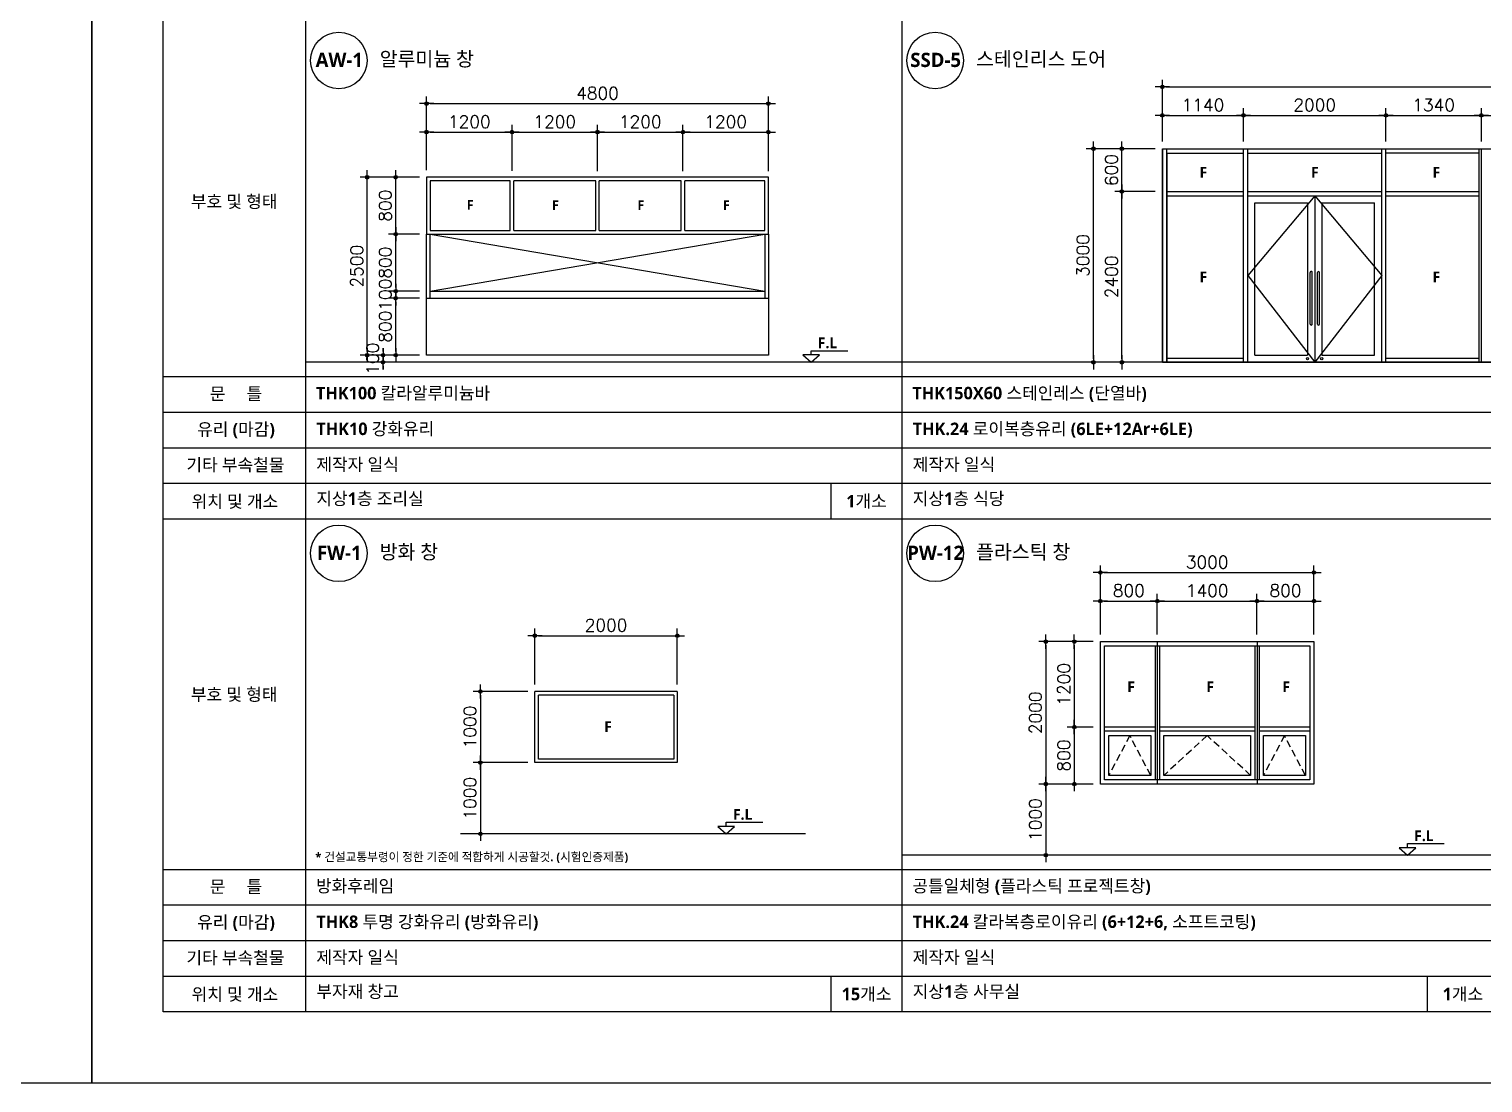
# Model space of a CAD drawing. Header units: millimetres. Extents: x 0 to 190005487, y 0 to 455456909.
# Drawn here: x 41117 to 61534, y 0 to 14807 of the extents above; entities that cross this region are included whole.
import ezdxf
from ezdxf.enums import TextEntityAlignment as Align

# ---------------------------------------------------------------- set-up
doc = ezdxf.new("R2010")
doc.units = ezdxf.units.MM
doc.header["$LTSCALE"] = 400
doc.header["$MEASUREMENT"] = 0
doc.header["$PDSIZE"] = -10
for name, pattern in [('ACAD_ISO04W100', [30, 24, -3, 0, -3]), ('HID', [2, 1.1, -0.9]), ('HIDDEN', [0.375, 0.25, -0.125])]:
    doc.linetypes.add(name, pattern=pattern)
doc.layers.get('0').update_dxf_attribs({"linetype": 'CONTINUOUS'})
doc.layers.get('Defpoints').update_dxf_attribs({"color": 153, "linetype": 'CONTINUOUS'})
for name, color, linetype in [('7DIM', 7, 'CONTINUOUS'), ('A-ANNO-DIM', 4, 'CONTINUOUS'), ('A-ANNO-GRA1', 7, 'CONTINUOUS'), ('A-ANNO-TEXT1', 7, 'CONTINUOUS'), ('A-ELE8', 8, 'CONTINUOUS'), ('A-OPEN', 1, 'HID'), ('A-TEXT', 4, 'CONTINUOUS'), ('A-TEXT2', 4, 'CONTINUOUS'), ('A-WIN-IDEN', 11, 'CONTINUOUS'), ('A-WIN1', 4, 'CONTINUOUS'), ('CE-SLOP-FILL', 1, 'CONTINUOUS'), ('cen', 1, 'ACAD_ISO04W100'), ('ETC', 6, 'CONTINUOUS'), ('g', 3, 'CONTINUOUS'), ('WAL', 3, 'CONTINUOUS'), ('WALL', 4, 'CONTINUOUS'), ('WID', 4, 'CONTINUOUS')]:
    doc.layers.add(name, color=color, linetype=linetype)
doc.layers.add('Defpoint', color=161, linetype='CONTINUOUS', plot=False)
doc.styles.add('SH_대대리576', font='NanumGothicBold.ttf')
doc.styles.get("Standard").update_dxf_attribs({"font": 'SIMPLEX.shx'})
doc.dimstyles.new('SHP 50 창호', dxfattribs={"dimscale": 50, "dimtxt": 3.5, "dimasz": 1, "dimexe": 2, "dimexo": 2, "dimgap": 1, "dimtad": 1, "dimdec": 0, "dimzin": 0, "dimdsep": 46, "dimblk": 'DIMDOT', "dimcen": 0.09, "dimclrt": 3, "dimadec": 0, "dimazin": 1, "dimtfac": 1, "dimtdec": 0, "dimtix": 1, "dimtmove": 2, "dimatfit": 0, "dimldrblk": 'DIMDOT', "dimfxl": 1, "dimtfillclr": 3, "dimtolj": 1, "dimtzin": 0, "dimarcsym": 0})

# ---------------------------------------------------------------- blocks, each defined once
blk = doc.blocks.new('DIMDOT')
at = {"color": 0}
blk.add_line((-2, 0), (2, 0), dxfattribs=at)
for radius in [0.5, 0.25]:
    blk.add_circle((0, 0), radius, dxfattribs=at)
blk = doc.blocks.new('*D1104')
at = {"layer": 'A-ANNO-DIM', "color": 0, "lineweight": -2}
for p, q in [((48120, 5500), (47354, 5500)), ((47454, 5450), (47454, 4550)), ((48120, 4500), (47354, 4500))]:
    blk.add_line(p, q, dxfattribs=at)
at = {"layer": 'Defpoints', "color": 0}
for p in [(48220, 5500), (47454, 4500), (48220, 4500)]:
    blk.add_point(p, dxfattribs=at)
at = {"layer": 'A-ANNO-DIM', "color": 0, "linetype": 'ByBlock', "lineweight": -2, "xscale": 50, "yscale": 50, "zscale": 50}
for p, rotation in [((47454, 5500), 90), ((47454, 4500), 270)]:
    blk.add_blockref('DIMDOT', p, dxfattribs=dict(at, rotation=rotation))
at = {"layer": 'A-ANNO-DIM', "color": 3, "insert": (47308, 5000), "char_height": 175, "attachment_point": 5, "rotation": 90}
blk.add_mtext('\\A1;1000', dxfattribs=at)
blk = doc.blocks.new('*D1105')
at = {"layer": 'A-ANNO-DIM', "color": 0, "lineweight": -2}
for p, q in [((48220, 5600), (48220, 6384)), ((50220, 5600), (50220, 6384)), ((48270, 6284), (50170, 6284))]:
    blk.add_line(p, q, dxfattribs=at)
at = {"layer": 'Defpoints', "color": 0}
for p in [(50220, 6284), (48220, 5500), (50220, 5500)]:
    blk.add_point(p, dxfattribs=at)
at = {"layer": 'A-ANNO-DIM', "color": 0, "linetype": 'ByBlock', "lineweight": -2, "xscale": 50, "yscale": 50, "zscale": 50, "rotation": 180}
blk.add_blockref('DIMDOT', (48220, 6284), dxfattribs=at)
at = {"layer": 'A-ANNO-DIM', "color": 0, "linetype": 'ByBlock', "lineweight": -2, "xscale": 50, "yscale": 50, "zscale": 50}
blk.add_blockref('DIMDOT', (50220, 6284), dxfattribs=at)
at = {"layer": 'A-ANNO-DIM', "color": 3, "insert": (49220, 6430), "char_height": 175, "attachment_point": 5}
blk.add_mtext('\\A1;2000', dxfattribs=at)
blk = doc.blocks.new('*D1106')
at = {"layer": 'A-ANNO-DIM', "color": 0, "lineweight": -2}
for p, q in [((48120, 4500), (47354, 4500)), ((47454, 4450), (47454, 3550)), ((48120, 3500), (47354, 3500))]:
    blk.add_line(p, q, dxfattribs=at)
at = {"layer": 'Defpoints', "color": 0}
for p in [(48220, 4500), (47454, 3500), (48220, 3500)]:
    blk.add_point(p, dxfattribs=at)
at = {"layer": 'A-ANNO-DIM', "color": 0, "linetype": 'ByBlock', "lineweight": -2, "xscale": 50, "yscale": 50, "zscale": 50}
for p, rotation in [((47454, 4500), 90), ((47454, 3500), 270)]:
    blk.add_blockref('DIMDOT', p, dxfattribs=dict(at, rotation=rotation))
at = {"layer": 'A-ANNO-DIM', "color": 3, "insert": (47308, 4000), "char_height": 175, "attachment_point": 5, "rotation": 90}
blk.add_mtext('\\A1;1000', dxfattribs=at)
blk = doc.blocks.new('*D1182')
at = {"layer": 'A-ANNO-DIM', "color": 0, "lineweight": -2}
for p, q in [((46699, 12825), (46699, 13459)), ((46749, 13359), (47849, 13359)), ((47899, 12816), (47899, 13459))]:
    blk.add_line(p, q, dxfattribs=at)
at = {"layer": 'Defpoints', "color": 0}
for p in [(47899, 13359), (46699, 12725), (47899, 12716)]:
    blk.add_point(p, dxfattribs=at)
at = {"layer": 'A-ANNO-DIM', "color": 0, "linetype": 'ByBlock', "lineweight": -2, "xscale": 50, "yscale": 50, "zscale": 50, "rotation": 180}
blk.add_blockref('DIMDOT', (46699, 13359), dxfattribs=at)
at = {"layer": 'A-ANNO-DIM', "color": 0, "linetype": 'ByBlock', "lineweight": -2, "xscale": 50, "yscale": 50, "zscale": 50}
blk.add_blockref('DIMDOT', (47899, 13359), dxfattribs=at)
at = {"layer": 'A-ANNO-DIM', "color": 3, "insert": (47299, 13505), "char_height": 175, "attachment_point": 5}
blk.add_mtext('\\A1;1200', dxfattribs=at)
blk = doc.blocks.new('*D1183')
at = {"layer": 'A-ANNO-DIM', "color": 0, "lineweight": -2}
for p, q in [((46699, 12825), (46699, 13859)), ((46749, 13759), (51449, 13759)), ((51499, 12812), (51499, 13859))]:
    blk.add_line(p, q, dxfattribs=at)
at = {"layer": 'Defpoints', "color": 0}
for p in [(51499, 13759), (46699, 12725), (51499, 12712)]:
    blk.add_point(p, dxfattribs=at)
at = {"layer": 'A-ANNO-DIM', "color": 0, "linetype": 'ByBlock', "lineweight": -2, "xscale": 50, "yscale": 50, "zscale": 50, "rotation": 180}
blk.add_blockref('DIMDOT', (46699, 13759), dxfattribs=at)
at = {"layer": 'A-ANNO-DIM', "color": 0, "linetype": 'ByBlock', "lineweight": -2, "xscale": 50, "yscale": 50, "zscale": 50}
blk.add_blockref('DIMDOT', (51499, 13759), dxfattribs=at)
at = {"layer": 'A-ANNO-DIM', "color": 3, "insert": (49099, 13905), "char_height": 175, "attachment_point": 5}
blk.add_mtext('\\A1;4800', dxfattribs=at)
blk = doc.blocks.new('*D1184')
at = {"layer": 'A-ANNO-DIM', "color": 0, "lineweight": -2}
for p, q in [((46599, 12725), (46165, 12725)), ((46265, 11975), (46265, 12675)), ((46599, 11925), (46165, 11925))]:
    blk.add_line(p, q, dxfattribs=at)
at = {"layer": 'Defpoints', "color": 0}
for p in [(46265, 12725), (46699, 12725), (46699, 11925)]:
    blk.add_point(p, dxfattribs=at)
at = {"layer": 'A-ANNO-DIM', "color": 0, "linetype": 'ByBlock', "lineweight": -2, "xscale": 50, "yscale": 50, "zscale": 50}
for p, rotation in [((46265, 12725), 90), ((46265, 11925), 270)]:
    blk.add_blockref('DIMDOT', p, dxfattribs=dict(at, rotation=rotation))
at = {"layer": 'A-ANNO-DIM', "color": 3, "insert": (46119, 12325), "char_height": 175, "attachment_point": 5, "rotation": 90}
blk.add_mtext('\\A1;800', dxfattribs=at)
blk = doc.blocks.new('*D1185')
at = {"layer": 'A-ANNO-DIM', "color": 0, "lineweight": -2}
for p, q in [((46599, 11025), (46165, 11025)), ((46265, 10275), (46265, 10975)), ((46599, 10225), (46165, 10225))]:
    blk.add_line(p, q, dxfattribs=at)
at = {"layer": 'Defpoints', "color": 0}
for p in [(46265, 11025), (46699, 11025), (46699, 10225)]:
    blk.add_point(p, dxfattribs=at)
at = {"layer": 'A-ANNO-DIM', "color": 0, "linetype": 'ByBlock', "lineweight": -2, "xscale": 50, "yscale": 50, "zscale": 50}
for p, rotation in [((46265, 11025), 90), ((46265, 10225), 270)]:
    blk.add_blockref('DIMDOT', p, dxfattribs=dict(at, rotation=rotation))
at = {"layer": 'A-ANNO-DIM', "color": 3, "insert": (46119, 10625), "char_height": 175, "attachment_point": 5, "rotation": 90}
blk.add_mtext('\\A1;800', dxfattribs=at)
blk = doc.blocks.new('*D1186')
at = {"layer": 'A-ANNO-DIM', "color": 0, "lineweight": -2}
for p, q in [((50299, 12821), (50299, 13459)), ((50349, 13359), (51449, 13359)), ((51499, 12812), (51499, 13459))]:
    blk.add_line(p, q, dxfattribs=at)
at = {"layer": 'Defpoints', "color": 0}
for p in [(51499, 13359), (50299, 12721), (51499, 12712)]:
    blk.add_point(p, dxfattribs=at)
at = {"layer": 'A-ANNO-DIM', "color": 0, "linetype": 'ByBlock', "lineweight": -2, "xscale": 50, "yscale": 50, "zscale": 50, "rotation": 180}
blk.add_blockref('DIMDOT', (50299, 13359), dxfattribs=at)
at = {"layer": 'A-ANNO-DIM', "color": 0, "linetype": 'ByBlock', "lineweight": -2, "xscale": 50, "yscale": 50, "zscale": 50}
blk.add_blockref('DIMDOT', (51499, 13359), dxfattribs=at)
at = {"layer": 'A-ANNO-DIM', "color": 3, "insert": (50899, 13505), "char_height": 175, "attachment_point": 5}
blk.add_mtext('\\A1;1200', dxfattribs=at)
blk = doc.blocks.new('*D1187')
at = {"layer": 'A-ANNO-DIM', "color": 0, "lineweight": -2}
for p, q in [((46599, 11925), (46165, 11925)), ((46265, 11175), (46265, 11875)), ((46599, 11125), (46165, 11125))]:
    blk.add_line(p, q, dxfattribs=at)
at = {"layer": 'Defpoints', "color": 0}
for p in [(46265, 11925), (46699, 11925), (46699, 11125)]:
    blk.add_point(p, dxfattribs=at)
at = {"layer": 'A-ANNO-DIM', "color": 0, "linetype": 'ByBlock', "lineweight": -2, "xscale": 50, "yscale": 50, "zscale": 50}
for p, rotation in [((46265, 11925), 90), ((46265, 11125), 270)]:
    blk.add_blockref('DIMDOT', p, dxfattribs=dict(at, rotation=rotation))
at = {"layer": 'A-ANNO-DIM', "color": 3, "insert": (46119, 11525), "char_height": 175, "attachment_point": 5, "rotation": 90}
blk.add_mtext('\\A1;800', dxfattribs=at)
blk = doc.blocks.new('*D1188')
at = {"layer": 'A-ANNO-DIM', "color": 0, "lineweight": -2}
for p, q in [((46599, 11125), (46165, 11125)), ((46265, 11175), (46265, 11225)), ((46265, 11025), (46265, 11125)), ((46599, 11025), (46165, 11025)), ((46265, 10975), (46265, 10925))]:
    blk.add_line(p, q, dxfattribs=at)
at = {"layer": 'Defpoints', "color": 0}
for p in [(46265, 11125), (46699, 11125), (46699, 11025)]:
    blk.add_point(p, dxfattribs=at)
at = {"layer": 'A-ANNO-DIM', "color": 0, "linetype": 'ByBlock', "lineweight": -2, "xscale": 50, "yscale": 50, "zscale": 50}
for p, rotation in [((46265, 11125), 270), ((46265, 11025), 90)]:
    blk.add_blockref('DIMDOT', p, dxfattribs=dict(at, rotation=rotation))
at = {"layer": 'A-ANNO-DIM', "color": 3, "insert": (46119, 11075), "char_height": 175, "attachment_point": 5, "rotation": 90}
blk.add_mtext('\\A1;100', dxfattribs=at)
blk = doc.blocks.new('*D1189')
at = {"layer": 'A-ANNO-DIM', "color": 0, "lineweight": -2}
for p, q in [((49099, 12821), (49099, 13459)), ((49149, 13359), (50249, 13359)), ((50299, 12812), (50299, 13459))]:
    blk.add_line(p, q, dxfattribs=at)
at = {"layer": 'Defpoints', "color": 0}
for p in [(50299, 13359), (49099, 12721), (50299, 12712)]:
    blk.add_point(p, dxfattribs=at)
at = {"layer": 'A-ANNO-DIM', "color": 0, "linetype": 'ByBlock', "lineweight": -2, "xscale": 50, "yscale": 50, "zscale": 50, "rotation": 180}
blk.add_blockref('DIMDOT', (49099, 13359), dxfattribs=at)
at = {"layer": 'A-ANNO-DIM', "color": 0, "linetype": 'ByBlock', "lineweight": -2, "xscale": 50, "yscale": 50, "zscale": 50}
blk.add_blockref('DIMDOT', (50299, 13359), dxfattribs=at)
at = {"layer": 'A-ANNO-DIM', "color": 3, "insert": (49699, 13505), "char_height": 175, "attachment_point": 5}
blk.add_mtext('\\A1;1200', dxfattribs=at)
blk = doc.blocks.new('*D1190')
at = {"layer": 'A-ANNO-DIM', "color": 0, "lineweight": -2}
for p, q in [((47899, 12821), (47899, 13459)), ((47949, 13359), (49049, 13359)), ((49099, 12812), (49099, 13459))]:
    blk.add_line(p, q, dxfattribs=at)
at = {"layer": 'Defpoints', "color": 0}
for p in [(49099, 13359), (47899, 12721), (49099, 12712)]:
    blk.add_point(p, dxfattribs=at)
at = {"layer": 'A-ANNO-DIM', "color": 0, "linetype": 'ByBlock', "lineweight": -2, "xscale": 50, "yscale": 50, "zscale": 50, "rotation": 180}
blk.add_blockref('DIMDOT', (47899, 13359), dxfattribs=at)
at = {"layer": 'A-ANNO-DIM', "color": 0, "linetype": 'ByBlock', "lineweight": -2, "xscale": 50, "yscale": 50, "zscale": 50}
blk.add_blockref('DIMDOT', (49099, 13359), dxfattribs=at)
at = {"layer": 'A-ANNO-DIM', "color": 3, "insert": (48499, 13505), "char_height": 175, "attachment_point": 5}
blk.add_mtext('\\A1;1200', dxfattribs=at)
blk = doc.blocks.new('*D1191')
at = {"layer": 'A-ANNO-DIM', "color": 0, "lineweight": -2}
for p, q in [((46421, 10225), (45988, 10225)), ((46088, 10275), (46088, 10325)), ((46088, 10125), (46088, 10225)), ((46421, 10125), (45988, 10125)), ((46088, 10075), (46088, 10025))]:
    blk.add_line(p, q, dxfattribs=at)
at = {"layer": 'Defpoints', "color": 0}
for p in [(46088, 10225), (46521, 10225), (46521, 10125)]:
    blk.add_point(p, dxfattribs=at)
at = {"layer": 'A-ANNO-DIM', "color": 0, "linetype": 'ByBlock', "lineweight": -2, "xscale": 50, "yscale": 50, "zscale": 50}
for p, rotation in [((46088, 10225), 270), ((46088, 10125), 90)]:
    blk.add_blockref('DIMDOT', p, dxfattribs=dict(at, rotation=rotation))
at = {"layer": 'A-ANNO-DIM', "color": 3, "insert": (45942, 10175), "char_height": 175, "attachment_point": 5, "rotation": 90}
blk.add_mtext('\\A1;100', dxfattribs=at)
blk = doc.blocks.new('*D1192')
at = {"layer": 'A-ANNO-DIM', "color": 0, "lineweight": -2}
for p, q in [((46599, 12725), (45765, 12725)), ((45865, 10275), (45865, 12675)), ((46599, 10225), (45765, 10225))]:
    blk.add_line(p, q, dxfattribs=at)
at = {"layer": 'Defpoints', "color": 0}
for p in [(45865, 12725), (46699, 12725), (46699, 10225)]:
    blk.add_point(p, dxfattribs=at)
at = {"layer": 'A-ANNO-DIM', "color": 0, "linetype": 'ByBlock', "lineweight": -2, "xscale": 50, "yscale": 50, "zscale": 50}
for p, rotation in [((45865, 12725), 90), ((45865, 10225), 270)]:
    blk.add_blockref('DIMDOT', p, dxfattribs=dict(at, rotation=rotation))
at = {"layer": 'A-ANNO-DIM', "color": 3, "insert": (45719, 11475), "char_height": 175, "attachment_point": 5, "rotation": 90}
blk.add_mtext('\\A1;2500', dxfattribs=at)
blk = doc.blocks.new('*D1193')
at = {"layer": 'A-ANNO-DIM', "color": 0, "lineweight": -2}
for p, q in [((57032, 13225), (57032, 14094)), ((74032, 13225), (74032, 14094)), ((57082, 13994), (73982, 13994))]:
    blk.add_line(p, q, dxfattribs=at)
at = {"layer": 'Defpoints', "color": 0}
for p in [(74032, 13994), (57032, 13125), (74032, 13125)]:
    blk.add_point(p, dxfattribs=at)
at = {"layer": 'A-ANNO-DIM', "color": 0, "linetype": 'ByBlock', "lineweight": -2, "xscale": 50, "yscale": 50, "zscale": 50, "rotation": 180}
blk.add_blockref('DIMDOT', (57032, 13994), dxfattribs=at)
at = {"layer": 'A-ANNO-DIM', "color": 0, "linetype": 'ByBlock', "lineweight": -2, "xscale": 50, "yscale": 50, "zscale": 50}
blk.add_blockref('DIMDOT', (74032, 13994), dxfattribs=at)
at = {"layer": 'A-ANNO-DIM', "color": 3, "insert": (65532, 14140), "char_height": 175, "attachment_point": 5}
blk.add_mtext('\\A1;17000', dxfattribs=at)
blk = doc.blocks.new('*D1196')
at = {"layer": 'A-ANNO-DIM', "color": 0, "lineweight": -2}
for p, q in [((56932, 12525), (56364, 12525)), ((56464, 10175), (56464, 12475)), ((56932, 10125), (56364, 10125))]:
    blk.add_line(p, q, dxfattribs=at)
at = {"layer": 'Defpoints', "color": 0}
for p in [(56464, 12525), (57032, 12525), (57032, 10125)]:
    blk.add_point(p, dxfattribs=at)
at = {"layer": 'A-ANNO-DIM', "color": 0, "linetype": 'ByBlock', "lineweight": -2, "xscale": 50, "yscale": 50, "zscale": 50}
for p, rotation in [((56464, 12525), 90), ((56464, 10125), 270)]:
    blk.add_blockref('DIMDOT', p, dxfattribs=dict(at, rotation=rotation))
at = {"layer": 'A-ANNO-DIM', "color": 3, "insert": (56318, 11325), "char_height": 175, "attachment_point": 5, "rotation": 90}
blk.add_mtext('\\A1;2400', dxfattribs=at)
blk = doc.blocks.new('*D1197')
at = {"layer": 'A-ANNO-DIM', "color": 0, "lineweight": -2}
for p, q in [((56932, 13125), (56364, 13125)), ((56464, 12575), (56464, 13075)), ((56932, 12525), (56364, 12525))]:
    blk.add_line(p, q, dxfattribs=at)
at = {"layer": 'Defpoints', "color": 0}
for p in [(56464, 13125), (57032, 13125), (57032, 12525)]:
    blk.add_point(p, dxfattribs=at)
at = {"layer": 'A-ANNO-DIM', "color": 0, "linetype": 'ByBlock', "lineweight": -2, "xscale": 50, "yscale": 50, "zscale": 50}
for p, rotation in [((56464, 13125), 90), ((56464, 12525), 270)]:
    blk.add_blockref('DIMDOT', p, dxfattribs=dict(at, rotation=rotation))
at = {"layer": 'A-ANNO-DIM', "color": 3, "insert": (56317, 12825), "char_height": 175, "attachment_point": 5, "rotation": 90}
blk.add_mtext('\\A1;600', dxfattribs=at)
blk = doc.blocks.new('*D1198')
at = {"layer": 'A-ANNO-DIM', "color": 0, "lineweight": -2}
for p, q in [((57032, 13225), (57032, 13694)), ((58172, 13225), (58172, 13694)), ((57082, 13594), (58122, 13594))]:
    blk.add_line(p, q, dxfattribs=at)
at = {"layer": 'Defpoints', "color": 0}
for p in [(58172, 13594), (57032, 13125), (58172, 13125)]:
    blk.add_point(p, dxfattribs=at)
at = {"layer": 'A-ANNO-DIM', "color": 0, "linetype": 'ByBlock', "lineweight": -2, "xscale": 50, "yscale": 50, "zscale": 50, "rotation": 180}
blk.add_blockref('DIMDOT', (57032, 13594), dxfattribs=at)
at = {"layer": 'A-ANNO-DIM', "color": 0, "linetype": 'ByBlock', "lineweight": -2, "xscale": 50, "yscale": 50, "zscale": 50}
blk.add_blockref('DIMDOT', (58172, 13594), dxfattribs=at)
at = {"layer": 'A-ANNO-DIM', "color": 3, "insert": (57602, 13740), "char_height": 175, "attachment_point": 5}
blk.add_mtext('\\A1;1140', dxfattribs=at)
blk = doc.blocks.new('*D1199')
at = {"layer": 'A-ANNO-DIM', "color": 0, "lineweight": -2}
for p, q in [((58172, 13225), (58172, 13694)), ((60172, 13225), (60172, 13694)), ((58222, 13594), (60122, 13594))]:
    blk.add_line(p, q, dxfattribs=at)
at = {"layer": 'Defpoints', "color": 0}
for p in [(60172, 13594), (58172, 13125), (60172, 13125)]:
    blk.add_point(p, dxfattribs=at)
at = {"layer": 'A-ANNO-DIM', "color": 0, "linetype": 'ByBlock', "lineweight": -2, "xscale": 50, "yscale": 50, "zscale": 50, "rotation": 180}
blk.add_blockref('DIMDOT', (58172, 13594), dxfattribs=at)
at = {"layer": 'A-ANNO-DIM', "color": 0, "linetype": 'ByBlock', "lineweight": -2, "xscale": 50, "yscale": 50, "zscale": 50}
blk.add_blockref('DIMDOT', (60172, 13594), dxfattribs=at)
at = {"layer": 'A-ANNO-DIM', "color": 3, "insert": (59172, 13740), "char_height": 175, "attachment_point": 5}
blk.add_mtext('\\A1;2000', dxfattribs=at)
blk = doc.blocks.new('*D1200')
at = {"layer": 'A-ANNO-DIM', "color": 0, "lineweight": -2}
for p, q in [((60172, 13225), (60172, 13694)), ((61512, 13225), (61512, 13694)), ((60222, 13594), (61462, 13594))]:
    blk.add_line(p, q, dxfattribs=at)
at = {"layer": 'Defpoints', "color": 0}
for p in [(61512, 13594), (60172, 13125), (61512, 13125)]:
    blk.add_point(p, dxfattribs=at)
at = {"layer": 'A-ANNO-DIM', "color": 0, "linetype": 'ByBlock', "lineweight": -2, "xscale": 50, "yscale": 50, "zscale": 50, "rotation": 180}
blk.add_blockref('DIMDOT', (60172, 13594), dxfattribs=at)
at = {"layer": 'A-ANNO-DIM', "color": 0, "linetype": 'ByBlock', "lineweight": -2, "xscale": 50, "yscale": 50, "zscale": 50}
blk.add_blockref('DIMDOT', (61512, 13594), dxfattribs=at)
at = {"layer": 'A-ANNO-DIM', "color": 3, "insert": (60842, 13740), "char_height": 175, "attachment_point": 5}
blk.add_mtext('\\A1;1340', dxfattribs=at)
blk = doc.blocks.new('*D1201')
at = {"layer": 'A-ANNO-DIM', "color": 0, "lineweight": -2}
for p, q in [((61512, 13225), (61512, 13694)), ((62852, 13225), (62852, 13694)), ((61562, 13594), (62802, 13594))]:
    blk.add_line(p, q, dxfattribs=at)
at = {"layer": 'Defpoints', "color": 0}
for p in [(62852, 13594), (61512, 13125), (62852, 13125)]:
    blk.add_point(p, dxfattribs=at)
at = {"layer": 'A-ANNO-DIM', "color": 0, "linetype": 'ByBlock', "lineweight": -2, "xscale": 50, "yscale": 50, "zscale": 50, "rotation": 180}
blk.add_blockref('DIMDOT', (61512, 13594), dxfattribs=at)
at = {"layer": 'A-ANNO-DIM', "color": 0, "linetype": 'ByBlock', "lineweight": -2, "xscale": 50, "yscale": 50, "zscale": 50}
blk.add_blockref('DIMDOT', (62852, 13594), dxfattribs=at)
at = {"layer": 'A-ANNO-DIM', "color": 3, "insert": (62182, 13740), "char_height": 175, "attachment_point": 5}
blk.add_mtext('\\A1;1340', dxfattribs=at)
blk = doc.blocks.new('*D1208')
at = {"layer": 'A-ANNO-DIM', "color": 0, "lineweight": -2}
for p, q in [((56432, 13125), (55964, 13125)), ((56064, 10175), (56064, 13075)), ((56932, 10125), (55964, 10125))]:
    blk.add_line(p, q, dxfattribs=at)
at = {"layer": 'Defpoints', "color": 0}
for p in [(56064, 13125), (56532, 13125), (57032, 10125)]:
    blk.add_point(p, dxfattribs=at)
at = {"layer": 'A-ANNO-DIM', "color": 0, "linetype": 'ByBlock', "lineweight": -2, "xscale": 50, "yscale": 50, "zscale": 50}
for p, rotation in [((56064, 13125), 90), ((56064, 10125), 270)]:
    blk.add_blockref('DIMDOT', p, dxfattribs=dict(at, rotation=rotation))
at = {"layer": 'A-ANNO-DIM', "color": 3, "insert": (55917, 11625), "char_height": 175, "attachment_point": 5, "rotation": 90}
blk.add_mtext('\\A1;3000', dxfattribs=at)
blk = doc.blocks.new('*D1209')
at = {"layer": 'A-ANNO-DIM', "color": 0, "lineweight": -2}
for p, q in [((56061, 6200), (55295, 6200)), ((55395, 6150), (55395, 4250)), ((56061, 4200), (55295, 4200))]:
    blk.add_line(p, q, dxfattribs=at)
at = {"layer": 'Defpoints', "color": 0}
for p in [(56161, 6200), (55395, 4200), (56161, 4200)]:
    blk.add_point(p, dxfattribs=at)
at = {"layer": 'A-ANNO-DIM', "color": 0, "linetype": 'ByBlock', "lineweight": -2, "xscale": 50, "yscale": 50, "zscale": 50}
for p, rotation in [((55395, 6200), 90), ((55395, 4200), 270)]:
    blk.add_blockref('DIMDOT', p, dxfattribs=dict(at, rotation=rotation))
at = {"layer": 'A-ANNO-DIM', "color": 3, "insert": (55249, 5200), "char_height": 175, "attachment_point": 5, "rotation": 90}
blk.add_mtext('\\A1;2000', dxfattribs=at)
blk = doc.blocks.new('*D1210')
at = {"layer": 'A-ANNO-DIM', "color": 0, "lineweight": -2}
for p, q in [((56061, 4200), (55295, 4200)), ((55395, 4150), (55395, 3250)), ((56061, 3200), (55295, 3200))]:
    blk.add_line(p, q, dxfattribs=at)
at = {"layer": 'Defpoints', "color": 0}
for p in [(56161, 4200), (55395, 3200), (56161, 3200)]:
    blk.add_point(p, dxfattribs=at)
at = {"layer": 'A-ANNO-DIM', "color": 0, "linetype": 'ByBlock', "lineweight": -2, "xscale": 50, "yscale": 50, "zscale": 50}
for p, rotation in [((55395, 4200), 90), ((55395, 3200), 270)]:
    blk.add_blockref('DIMDOT', p, dxfattribs=dict(at, rotation=rotation))
at = {"layer": 'A-ANNO-DIM', "color": 3, "insert": (55249, 3700), "char_height": 175, "attachment_point": 5, "rotation": 90}
blk.add_mtext('\\A1;1000', dxfattribs=at)
blk = doc.blocks.new('*D1211')
at = {"layer": 'A-ANNO-DIM', "color": 0, "lineweight": -2}
for p, q in [((56061, 6200), (55695, 6200)), ((55795, 6150), (55795, 5050)), ((56061, 5000), (55695, 5000))]:
    blk.add_line(p, q, dxfattribs=at)
at = {"layer": 'Defpoints', "color": 0}
for p in [(56161, 6200), (55795, 5000), (56161, 5000)]:
    blk.add_point(p, dxfattribs=at)
at = {"layer": 'A-ANNO-DIM', "color": 0, "linetype": 'ByBlock', "lineweight": -2, "xscale": 50, "yscale": 50, "zscale": 50}
for p, rotation in [((55795, 6200), 90), ((55795, 5000), 270)]:
    blk.add_blockref('DIMDOT', p, dxfattribs=dict(at, rotation=rotation))
at = {"layer": 'A-ANNO-DIM', "color": 3, "insert": (55649, 5600), "char_height": 175, "attachment_point": 5, "rotation": 90}
blk.add_mtext('\\A1;1200', dxfattribs=at)
blk = doc.blocks.new('*D1212')
at = {"layer": 'A-ANNO-DIM', "color": 0, "lineweight": -2}
for p, q in [((56061, 5000), (55695, 5000)), ((55795, 4950), (55795, 4250)), ((56061, 4200), (55695, 4200))]:
    blk.add_line(p, q, dxfattribs=at)
at = {"layer": 'Defpoints', "color": 0}
for p in [(56161, 5000), (55795, 4200), (56161, 4200)]:
    blk.add_point(p, dxfattribs=at)
at = {"layer": 'A-ANNO-DIM', "color": 0, "linetype": 'ByBlock', "lineweight": -2, "xscale": 50, "yscale": 50, "zscale": 50}
for p, rotation in [((55795, 5000), 90), ((55795, 4200), 270)]:
    blk.add_blockref('DIMDOT', p, dxfattribs=dict(at, rotation=rotation))
at = {"layer": 'A-ANNO-DIM', "color": 3, "insert": (55648, 4600), "char_height": 175, "attachment_point": 5, "rotation": 90}
blk.add_mtext('\\A1;800', dxfattribs=at)
blk = doc.blocks.new('*D1213')
at = {"layer": 'A-ANNO-DIM', "color": 0, "lineweight": -2}
for p, q in [((56161, 6300), (56161, 7271)), ((56211, 7171), (59111, 7171)), ((59161, 6300), (59161, 7271))]:
    blk.add_line(p, q, dxfattribs=at)
at = {"layer": 'Defpoints', "color": 0}
for p in [(59161, 7171), (56161, 6200), (59161, 6200)]:
    blk.add_point(p, dxfattribs=at)
at = {"layer": 'A-ANNO-DIM', "color": 0, "linetype": 'ByBlock', "lineweight": -2, "xscale": 50, "yscale": 50, "zscale": 50, "rotation": 180}
blk.add_blockref('DIMDOT', (56161, 7171), dxfattribs=at)
at = {"layer": 'A-ANNO-DIM', "color": 0, "linetype": 'ByBlock', "lineweight": -2, "xscale": 50, "yscale": 50, "zscale": 50}
blk.add_blockref('DIMDOT', (59161, 7171), dxfattribs=at)
at = {"layer": 'A-ANNO-DIM', "color": 3, "insert": (57661, 7317), "char_height": 175, "attachment_point": 5}
blk.add_mtext('\\A1;3000', dxfattribs=at)
blk = doc.blocks.new('*D1214')
at = {"layer": 'A-ANNO-DIM', "color": 0, "lineweight": -2}
for p, q in [((56161, 6300), (56161, 6871)), ((56211, 6771), (56911, 6771)), ((56961, 6300), (56961, 6871))]:
    blk.add_line(p, q, dxfattribs=at)
at = {"layer": 'Defpoints', "color": 0}
for p in [(56961, 6771), (56161, 6200), (56961, 6200)]:
    blk.add_point(p, dxfattribs=at)
at = {"layer": 'A-ANNO-DIM', "color": 0, "linetype": 'ByBlock', "lineweight": -2, "xscale": 50, "yscale": 50, "zscale": 50, "rotation": 180}
blk.add_blockref('DIMDOT', (56161, 6771), dxfattribs=at)
at = {"layer": 'A-ANNO-DIM', "color": 0, "linetype": 'ByBlock', "lineweight": -2, "xscale": 50, "yscale": 50, "zscale": 50}
blk.add_blockref('DIMDOT', (56961, 6771), dxfattribs=at)
at = {"layer": 'A-ANNO-DIM', "color": 3, "insert": (56561, 6917), "char_height": 175, "attachment_point": 5}
blk.add_mtext('\\A1;800', dxfattribs=at)
blk = doc.blocks.new('*D1215')
at = {"layer": 'A-ANNO-DIM', "color": 0, "lineweight": -2}
for p, q in [((56961, 6300), (56961, 6871)), ((57011, 6771), (58311, 6771)), ((58361, 6300), (58361, 6871))]:
    blk.add_line(p, q, dxfattribs=at)
at = {"layer": 'Defpoints', "color": 0}
for p in [(58361, 6771), (56961, 6200), (58361, 6200)]:
    blk.add_point(p, dxfattribs=at)
at = {"layer": 'A-ANNO-DIM', "color": 0, "linetype": 'ByBlock', "lineweight": -2, "xscale": 50, "yscale": 50, "zscale": 50, "rotation": 180}
blk.add_blockref('DIMDOT', (56961, 6771), dxfattribs=at)
at = {"layer": 'A-ANNO-DIM', "color": 0, "linetype": 'ByBlock', "lineweight": -2, "xscale": 50, "yscale": 50, "zscale": 50}
blk.add_blockref('DIMDOT', (58361, 6771), dxfattribs=at)
at = {"layer": 'A-ANNO-DIM', "color": 3, "insert": (57661, 6917), "char_height": 175, "attachment_point": 5}
blk.add_mtext('\\A1;1400', dxfattribs=at)
blk = doc.blocks.new('*D1216')
at = {"layer": 'A-ANNO-DIM', "color": 0, "lineweight": -2}
for p, q in [((58361, 6300), (58361, 6871)), ((58411, 6771), (59111, 6771)), ((59161, 6300), (59161, 6871))]:
    blk.add_line(p, q, dxfattribs=at)
at = {"layer": 'Defpoints', "color": 0}
for p in [(59161, 6771), (58361, 6200), (59161, 6200)]:
    blk.add_point(p, dxfattribs=at)
at = {"layer": 'A-ANNO-DIM', "color": 0, "linetype": 'ByBlock', "lineweight": -2, "xscale": 50, "yscale": 50, "zscale": 50, "rotation": 180}
blk.add_blockref('DIMDOT', (58361, 6771), dxfattribs=at)
at = {"layer": 'A-ANNO-DIM', "color": 0, "linetype": 'ByBlock', "lineweight": -2, "xscale": 50, "yscale": 50, "zscale": 50}
blk.add_blockref('DIMDOT', (59161, 6771), dxfattribs=at)
at = {"layer": 'A-ANNO-DIM', "color": 3, "insert": (58761, 6917), "char_height": 175, "attachment_point": 5}
blk.add_mtext('\\A1;800', dxfattribs=at)

msp = doc.modelspace()

# ---------------------------------------------------------------- linework, layer by layer
for p, q in [((57032.5, 13125), (57032.5, 10125)), ((57092.5, 13065), (57092.5, 10125)), ((46749.1, 11125), (51449.1, 11925)), ((46749.1, 11925), (51449.1, 11125)), ((52215.5, 10228.6), (51981.2, 10228.6)), ((51981.2, 10228.6), (52098.4, 10125)), ((52098.4, 10287.2), (52612.8, 10287.2)), ((52098.4, 10228.6), (52098.4, 10287.2)), ((52098.4, 10125), (52215.5, 10228.6)), ((51024.2, 3603.6), (50789.8, 3603.6)), ((50789.8, 3603.6), (50907, 3500)), ((50907, 3662.2), (51421.5, 3662.2)), ((50907, 3603.6), (50907, 3662.2)), ((50907, 3500), (51024.2, 3603.6)), ((60590.5, 3303.6), (60356.2, 3303.6)), ((60356.2, 3303.6), (60473.4, 3200)), ((60473.4, 3362.2), (60987.8, 3362.2)), ((60473.4, 3303.6), (60473.4, 3362.2)), ((60473.4, 3200), (60590.5, 3303.6))]:
    msp.add_line(p, q)
at = {"layer": 'A-ANNO-GRA1', "color": 2}
for p, q in [((45000, 28700), (45000, 1000)), ((53375, 28700), (53375, 1000)), ((43000, 7925), (78500, 7925))]:
    msp.add_line(p, q, dxfattribs=at)
at = {"layer": 'A-ANNO-GRA1', "color": 8}
for p, q in [((43000, 9925), (78500, 9925)), ((43000, 9425), (78500, 9425)), ((43000, 8925), (78500, 8925)), ((43000, 8425), (78500, 8425)), ((52375, 8425), (52375, 7925)), ((43000, 3000), (78500, 3000)), ((43000, 2500), (78500, 2500)), ((43000, 2000), (78500, 2000)), ((43000, 1500), (78500, 1500)), ((52375, 1500), (52375, 1000)), ((60750, 1500), (60750, 1000))]:
    msp.add_line(p, q, dxfattribs=at)
at = {"layer": 'A-ELE8'}
for p, q in [((59107.9, 10662.8), (59107.9, 11387.2)), ((59135.9, 10662.8), (59135.9, 11387.2)), ((59209.2, 10662.8), (59209.2, 11387.2)), ((59237.2, 10662.8), (59237.2, 11387.2))]:
    msp.add_line(p, q, dxfattribs=at)
for centre in [(59069.5, 10175), (59269.5, 10175)]:
    msp.add_circle(centre, 15, dxfattribs=at)
for centre, start, end in [((59121.9, 11387.4), 359.41832, 180.58168), ((59223.2, 11387.2), 0, 180), ((59121.9, 10662.8), 179.99852, 0.00148), ((59223.2, 10662.8), 180, 0)]:
    msp.add_arc(centre, 14, start, end, dxfattribs=at)
at = {"layer": 'A-OPEN', "ltscale": 5}
for points in [[(59172.5, 12465), (58232.5, 11345), (59172.5, 10125)], [(59172.5, 12465), (60112.5, 11345), (59172.5, 10125)]]:
    msp.add_lwpolyline(points, dxfattribs=at)
at = {"layer": 'A-WIN-IDEN', "ltscale": 10}
for centre in [(45467.1, 14366.2), (53842.1, 14366.2), (45467.1, 7441.2), (53842.1, 7441.2)]:
    msp.add_circle(centre, 397.4, dxfattribs=at)
at = {"layer": 'A-WIN1'}
for p, q in [((57032.5, 10125), (57032.5, 13125)), ((57032.5, 13125), (60172.5, 13125)), ((57092.5, 10125), (57092.5, 13125)), ((58172.5, 10125), (58172.5, 13125)), ((58232.5, 10125), (58232.5, 13125)), ((60112.5, 10125), (60112.5, 13125)), ((60172.5, 10125), (60172.5, 13125)), ((60172.5, 13125), (70892.5, 13125)), ((60172.5, 10125), (60172.5, 13125)), ((61482.5, 10125), (61482.5, 13125)), ((57092.5, 13065), (58172.5, 13065)), ((58232.5, 13065), (60112.5, 13065)), ((61482.5, 13065), (60172.5, 13065)), ((57092.5, 12525), (58172.5, 12525)), ((57092.5, 12465), (58172.5, 12465)), ((58232.5, 12525), (60112.5, 12525)), ((58232.5, 12465), (60112.5, 12465)), ((59172.5, 12465), (59172.5, 10125)), ((60172.5, 12525), (61482.5, 12525)), ((60172.5, 12465), (61482.5, 12465)), ((58332.5, 12365), (59072.5, 12365)), ((58332.5, 10225), (58332.5, 12365)), ((59072.5, 12365), (59072.5, 10225)), ((59272.5, 12365), (59272.5, 10225)), ((59272.5, 12365), (60012.5, 12365)), ((60012.5, 10225), (60012.5, 12365)), ((58332.5, 10225), (59072.5, 10225)), ((59272.5, 10225), (60012.5, 10225)), ((57032.5, 10125), (70892.5, 10125)), ((57092.5, 10185), (58172.5, 10185)), ((60172.5, 10185), (61482.5, 10185))]:
    msp.add_line(p, q, dxfattribs=at)
at = {"layer": 'CE-SLOP-FILL', "linetype": 'HIDDEN'}
for points in [[(56871.2, 4320), (56576.2, 4880), (56281.2, 4320)], [(58271.2, 4320), (57661.2, 4880), (57051.2, 4320)], [(59041.2, 4320), (58746.2, 4880), (58451.2, 4320)]]:
    msp.add_lwpolyline(points, dxfattribs=at)
at = {"layer": 'cen'}
for p, q in [((53375, 10125), (45000, 10125)), ((52021.5, 3500), (47173.8, 3500)), ((61750, 3200), (53375, 3200))]:
    msp.add_line(p, q, dxfattribs=at)
at = {"layer": 'cen', "linetype": 'ByBlock'}
msp.add_line((78500, 10125), (53375, 10125), dxfattribs=at)
at = {"layer": 'Defpoint'}
for points in [[(42000, 0), (42000, 29700), (0, 29700), (0, 0)], [(84000, 0), (84000, 29700), (42000, 29700), (42000, 0)], [(43000, 1000), (43000, 28700), (78500, 28700), (78500, 1000)]]:
    msp.add_lwpolyline(points, close=True, dxfattribs=at)
at = {"layer": 'Defpoints'}
for p, q in [((61512.5, 10125), (61512.5, 13125)), ((56961.2, 6200), (56961.2, 4200)), ((58361.2, 6200), (58361.2, 4200))]:
    msp.add_line(p, q, dxfattribs=at)
at = {"layer": 'ETC', "color": 6}
for p, q in [((47874.1, 11975), (47874.1, 12675)), ((47924.1, 11975), (47924.1, 12675)), ((49074.1, 11975), (49074.1, 12675)), ((49124.1, 11975), (49124.1, 12675)), ((50274.1, 11975), (50274.1, 12675)), ((50324.1, 11975), (50324.1, 12675))]:
    msp.add_line(p, q, dxfattribs=at)
for points in [[(47874.1, 12675), (46749.1, 12675), (46749.1, 11975), (47874.1, 11975)], [(49074.1, 12675), (47924.1, 12675)], [(50274.1, 12675), (49124.1, 12675)], [(50324.1, 11975), (51449.1, 11975), (51449.1, 12675), (50324.1, 12675)], [(47924.1, 11975), (49074.1, 11975)], [(49124.1, 11975), (50274.1, 11975)]]:
    msp.add_lwpolyline(points, dxfattribs=at)
at = {"layer": 'WAL', "color": 3}
for p, q in [((46699.1, 12725), (46699.1, 11925)), ((51499.1, 12725), (46699.1, 12725)), ((51499.1, 11925), (51499.1, 12725)), ((46699.1, 11925), (51499.1, 11925)), ((46699.1, 10225), (46699.1, 11925)), ((46749.1, 11025), (46749.1, 11925)), ((51449.1, 11925), (51449.1, 11025)), ((51499.1, 11925), (51499.1, 10225)), ((46749.1, 11125), (51449.1, 11125)), ((46699.1, 11025), (51499.1, 11025)), ((51499.1, 10225), (46699.1, 10225))]:
    msp.add_line(p, q, dxfattribs=at)
at = {"layer": 'WALL'}
for p, q in [((56931.2, 6140), (56931.2, 4260)), ((56991.2, 6140), (56991.2, 4260)), ((58331.2, 6140), (58331.2, 4260)), ((58391.2, 6140), (58391.2, 4260)), ((56931.2, 5000), (56221.2, 5000)), ((56931.2, 4940), (56221.2, 4940)), ((58331.2, 5000), (56991.2, 5000)), ((58331.2, 4940), (56991.2, 4940)), ((59101.2, 5000), (58391.2, 5000)), ((59101.2, 4940), (58391.2, 4940))]:
    msp.add_line(p, q, dxfattribs=at)
for points in [[(56161.2, 6200), (59161.2, 6200), (59161.2, 4200), (56161.2, 4200)], [(56221.2, 6140), (59101.2, 6140), (59101.2, 4260), (56221.2, 4260)], [(56281.2, 4880), (56871.2, 4880), (56871.2, 4320), (56281.2, 4320)], [(57051.2, 4880), (58271.2, 4880), (58271.2, 4320), (57051.2, 4320)], [(58451.2, 4880), (59041.2, 4880), (59041.2, 4320), (58451.2, 4320)]]:
    msp.add_lwpolyline(points, close=True, dxfattribs=at)
at = {"layer": 'WID'}
for p, q in [((50170.4, 5500), (48220.4, 5500)), ((50220.4, 5500), (48220.4, 5500)), ((48220.4, 4500), (48220.4, 5500)), ((48270.4, 4550), (48270.4, 5450)), ((50170.4, 5450), (48270.4, 5450)), ((50170.4, 5450), (50170.4, 4550)), ((50220.4, 5500), (50220.4, 4500)), ((50220.4, 4500), (48220.4, 4500)), ((50170.4, 4550), (48270.4, 4550))]:
    msp.add_line(p, q, dxfattribs=at)

# ---------------------------------------------------------------- texts
at = {"layer": '7DIM', "style": 'SH_대대리576'}
for p in [(52193.2, 10323.4), (51001.9, 3698.4), (60568.2, 3398.4)]:
    msp.add_text('F.L', height=150, dxfattribs=at).set_placement(p)
for p in [(56645.8, 5566), (57755.9, 5566), (58825.1, 5566), (49300.8, 5006.7)]:
    msp.add_text('F', height=150, dxfattribs=at).set_placement(p, align=Align.MIDDLE_RIGHT)
at = {"layer": 'A-ANNO-TEXT1', "style": 'SH_대대리576'}
for s, p in [('부호 및 형태', (43997.2, 12383.2)), ('문     틀', (44022.4, 9683.6)), ('유리 (마감)', (44022.4, 9183.6)), ('기타 부속철물', (44014.7, 8683.6)), ('위치 및 개소', (44007.6, 8170.2)), ('부호 및 형태', (43997.2, 5458.2)), ('문     틀', (44022.4, 2758.6)), ('유리 (마감)', (44022.4, 2258.6)), ('기타 부속철물', (44014.7, 1758.6)), ('위치 및 개소', (44007.6, 1245.2))]:
    msp.add_text(s, height=175, dxfattribs=at).set_placement(p, align=Align.MIDDLE_CENTER)
for s, p in [('THK100 칼라알루미늄바', (45146.4, 9604.8)), ('THK150X60 스테인레스 (단열바)', (53521.4, 9604.8)), ('THK10 강화유리', (45151.3, 9102.4)), ('THK.24 로이복층유리 (6LE+12Ar+6LE)', (53526.3, 9102.4)), ('제작자 일식', (45151.3, 8602.4)), ('제작자 일식', (53526.3, 8602.4)), ('지상1층 조리실', (45151.3, 8121.8)), ('지상1층 식당', (53526.3, 8121.8)), ('방화후레임', (45146.4, 2679.8)), ('공틀일체형 (플라스틱 프로젝트창)', (53521.4, 2679.8)), ('THK8 투명 강화유리 (방화유리)', (45151.3, 2177.4)), ('THK.24 칼라복층로이유리 (6+12+6, 소프트코팅)', (53526.3, 2177.4)), ('제작자 일식', (45151.3, 1677.4)), ('제작자 일식', (53526.3, 1677.4)), ('부자재 창고', (45151.3, 1196.8)), ('지상1층 사무실', (53526.3, 1196.8))]:
    msp.add_text(s, height=175, dxfattribs=at).set_placement(p)
at = {"layer": 'A-ANNO-TEXT1', "color": 1, "style": 'SH_대대리576'}
for s, p in [('1개소', (52877.2, 8174.1)), ('15개소', (52877.2, 1249.1)), ('1개소', (61252.2, 1249.1))]:
    msp.add_text(s, height=175, dxfattribs=at).set_placement(p, align=Align.MIDDLE_CENTER)
at = {"layer": 'A-TEXT', "style": 'SH_대대리576'}
msp.add_text('* 건설교통부령이 정한 기준에 적합하게 시공할것. (시험인증제품)', height=120, dxfattribs=at).set_placement((45136.4, 3175), align=Align.MIDDLE_LEFT)
at = {"layer": 'A-TEXT2', "linetype": 'Continuous', "style": 'SH_대대리576'}
for p in [(57607.3, 12795), (59172.5, 12795), (60879.9, 12795), (57607.3, 11325), (60879.9, 11325)]:
    msp.add_text('F', height=150, dxfattribs=at).set_placement(p, align=Align.MIDDLE)
at = {"layer": 'A-WIN-IDEN', "color": 2, "style": 'SH_대대리576'}
for s, p in [('알루미늄 창', (46040.7, 14286)), ('스테인리스 도어', (54415.7, 14286)), ('방화 창', (46040.7, 7361)), ('플라스틱 창', (54415.7, 7361))]:
    msp.add_text(s, height=200, dxfattribs=at).set_placement(p)
for s, p in [('AW-1', (45473.2, 14373.5)), ('SSD-5', (53848.2, 14373.5)), ('FW-1', (45473.2, 7448.5)), ('PW-12', (53848.2, 7448.5))]:
    msp.add_text(s, height=200, dxfattribs=at).set_placement(p, align=Align.MIDDLE_CENTER)
at = {"layer": 'g', "style": 'SH_대대리576'}
for p in [(47312, 12336.3), (48508.3, 12333.1), (49708.3, 12333.1), (50908.3, 12333.1)]:
    msp.add_text('F', height=135, dxfattribs=at).set_placement(p, align=Align.MIDDLE_CENTER)

# ---------------------------------------------------------------- dimensions: what is measured, and where the dimension line sits
at = {"layer": 'A-ANNO-DIM'}
for base, p1, p2, picture, middle in [((74032.5, 13993.6), (57032.5, 13125), (74032.5, 13125), '*D1193', (65532.5, 14139.6)), ((51499.1, 13758.7), (46699.1, 12725), (51499.1, 12712.3), '*D1183', (49099.1, 13905.3)), ((58172.5, 13593.6), (57032.5, 13125), (58172.5, 13125), '*D1198', (57602.5, 13739.6)), ((60172.5, 13593.6), (58172.5, 13125), (60172.5, 13125), '*D1199', (59172.5, 13739.8)), ((61512.5, 13593.6), (60172.5, 13125), (61512.5, 13125), '*D1200', (60842.5, 13740.2)), ((62852.5, 13593.6), (61512.5, 13125), (62852.5, 13125), '*D1201', (62182.5, 13740.2)), ((47899.1, 13358.7), (46699.1, 12725), (47899.1, 12716.3), '*D1182', (47299.1, 13504.9)), ((49099.1, 13358.7), (47899.1, 12721.1), (49099.1, 12712.3), '*D1190', (48499.1, 13504.9)), ((50299.1, 13358.7), (49099.1, 12721.1), (50299.1, 12712.3), '*D1189', (49699.1, 13504.9)), ((51499.1, 13358.7), (50299.1, 12721.1), (51499.1, 12712.3), '*D1186', (50899.1, 13504.9)), ((59161.2, 7170.6), (56161.2, 6200), (59161.2, 6200), '*D1213', (57661.2, 7317.2)), ((56961.2, 6770.6), (56161.2, 6200), (56961.2, 6200), '*D1214', (56561.2, 6917.2)), ((58361.2, 6770.6), (56961.2, 6200), (58361.2, 6200), '*D1215', (57661.2, 6916.5)), ((59161.2, 6770.6), (58361.2, 6200), (59161.2, 6200), '*D1216', (58761.2, 6917.2)), ((50220.4, 6283.7), (48220.4, 5500), (50220.4, 5500), '*D1105', (49220.4, 6429.9))]:
    dim = msp.add_linear_dim(base=base, p1=p1, p2=p2, dimstyle='SHP 50 창호', dxfattribs=at)
    dim.commit()
    dim.dimension.update_dxf_attribs({"geometry": picture, "text_midpoint": middle})
for base, p1, p2, picture, middle in [((56063.8, 13125), (57032.5, 10125), (56532.5, 13125), '*D1208', (55917.3, 11625)), ((56463.8, 13125), (57032.5, 12525), (57032.5, 13125), '*D1197', (56317.3, 12825)), ((45865.4, 12725), (46699.1, 10225), (46699.1, 12725), '*D1192', (45719, 11475)), ((46265.4, 12725), (46699.1, 11925), (46699.1, 12725), '*D1184', (46118.8, 12325)), ((56463.8, 12525), (57032.5, 10125), (57032.5, 12525), '*D1196', (56317.6, 11325)), ((46265.4, 11925), (46699.1, 11125), (46699.1, 11925), '*D1187', (46118.8, 11525)), ((46265.4, 11125), (46699.1, 11025), (46699.1, 11125), '*D1188', (46119.4, 11075)), ((46265.4, 11025), (46699.1, 10225), (46699.1, 11025), '*D1185', (46118.8, 10625)), ((46087.7, 10225), (46521.4, 10125), (46521.4, 10225), '*D1191', (45941.7, 10175)), ((55394.8, 4200), (56161.2, 6200), (56161.2, 4200), '*D1209', (55248.6, 5200)), ((55794.8, 5000), (56161.2, 6200), (56161.2, 5000), '*D1211', (55648.6, 5600)), ((47454, 4500), (48220.4, 5500), (48220.4, 4500), '*D1104', (47308, 5000)), ((55794.8, 4200), (56161.2, 5000), (56161.2, 4200), '*D1212', (55648.2, 4600)), ((47454, 3500), (48220.4, 4500), (48220.4, 3500), '*D1106', (47308, 4000)), ((55394.8, 3200), (56161.2, 4200), (56161.2, 3200), '*D1210', (55248.8, 3700))]:
    dim = msp.add_linear_dim(base=base, p1=p1, p2=p2, angle=90, dimstyle='SHP 50 창호', dxfattribs=at)
    dim.commit()
    dim.dimension.update_dxf_attribs({"geometry": picture, "text_midpoint": middle})

doc.saveas('drawing.dxf')
